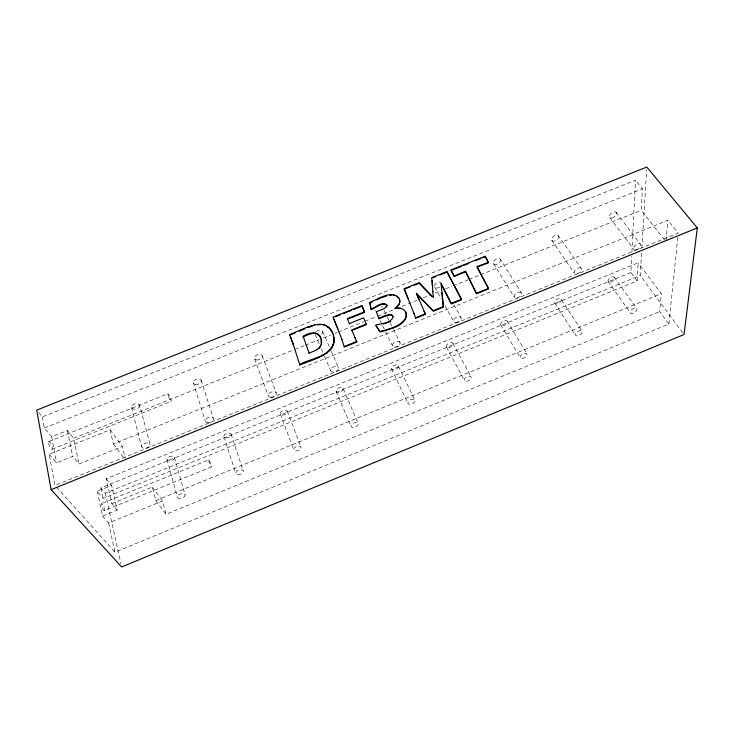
<?xml version="1.0" encoding="UTF-8"?>
<svg xmlns="http://www.w3.org/2000/svg" width="734" height="734" viewBox="0 0 734 734"><rect width="100%" height="100%" fill="white"/><g stroke="black" fill="none" stroke-linecap="round" stroke-linejoin="round"><path stroke-width="0.55" stroke-dasharray="3.67 2.75" d="M97.237 491.248L102.576 516.048L117.201 510.075L111.596 485.413L97.237 491.248L103.228 498.414L637.14 280.929L630.928 272.498L631.717 256.533M631.937 251.982L635.479 180.169L42.306 416.921L38.801 412.673M637.14 280.929L638.176 262.836L106.237 478.761L111.807 503.579L117.201 510.075M664.554 239.825L641.204 210.263L642.443 188.794L635.479 180.169M682.684 332.713L640.204 275.525L641.599 252.689M641.874 248.12L646.682 169.334M56.472 487.101L114.99 552.17L668.876 324.024L659.719 311.592L661.316 293.71L638.176 262.836M666.068 240.495L667.867 220.292L113.394 443.978L110.045 429.785L49.196 454.254L54.958 485.413L678.216 233.109L667.867 220.292M668.876 324.024L677.987 235.385M104.237 510.653A3.817 0.908 68.2 0 0 103.072 505.295A3.817 0.908 68.2 0 0 101.402 505.341A3.817 0.908 68.2 0 0 104.237 510.653L211.447 466.879L210.63 463.521L208.713 459.86L101.576 503.533M208.713 459.86L209.529 463.209L211.447 466.879M111.807 503.579L152.305 487.055L155.792 500.57L166.067 514.286L659.719 311.592M155.792 500.57L661.316 293.71M102.576 516.048L108.614 523.03L162.563 500.946L166.067 514.286M630.928 272.498L100.925 487.917L105.311 493.22L640.204 275.525M49.196 454.254L56.619 462.842L72.666 456.374L78.969 463.971L122.339 446.446L125.22 458.3M42.306 416.921L44.361 428.05L51.692 436.813L67.427 430.509L73.666 438.262L78.969 463.971M48.728 441.547L167.884 393.736M73.666 438.262L293.664 349.879M294.729 349.457L304.298 345.613M305.362 345.182L319.18 339.631M323.428 337.924L330.869 334.933M335.117 333.227L337.245 332.374M338.31 331.952L363.816 321.703M364.881 321.272L376.57 316.574M377.634 316.152L393.571 309.748M402.076 306.326L416.958 300.353M423.334 297.793L429.711 295.224M435.023 293.095L440.336 290.958M445.648 288.82L452.025 286.26M453.089 285.838L467.971 279.856M469.035 279.434L479.66 275.158M480.724 274.736L641.204 210.263M52.206 449.226L171.178 401.406M44.361 428.05L642.443 188.794M106.237 478.761L111.596 485.413M616.092 212.319L640.424 244.156M609.798 217.576L633.882 249.487M113.394 443.978L124.367 458.631M110.045 429.785L122.339 446.446M152.305 487.055L162.563 500.946M614.22 277.177L636.947 308.812A3.872 2.018 -33.7 0 1 632.598 313.39A3.872 2.018 -33.7 0 1 631.304 310.087A3.872 2.018 -33.7 0 1 636.947 308.812M608.082 281.452L630.295 312.721M558.702 235.999A4.074 2.45 -34.8 0 1 554.39 241.091A4.074 2.45 -34.8 0 1 552.592 237.201A4.074 2.45 -34.8 0 1 558.702 235.999L581.401 268.681A4.193 2.395 -34 0 1 576.869 273.81A4.193 2.395 -34 0 1 575.153 269.984A4.193 2.395 -34 0 1 581.401 268.681M551.757 240.211L574.217 272.984M561.125 299.325A3.743 2.11 -32.6 0 1 557.124 303.821A3.743 2.11 -32.6 0 1 555.473 300.545A3.743 2.11 -32.6 0 1 561.125 299.325L582.145 331.263A3.844 2.055 -32 0 1 577.961 335.777A3.844 2.055 -32 0 1 576.374 332.585A3.844 2.055 -32 0 1 582.145 331.263M554.702 303.151L575.511 335.163M500.432 259.377A4.046 2.505 -32.3 0 1 496.312 264.405A4.046 2.505 -32.3 0 1 494.184 260.625A4.046 2.505 -32.3 0 1 500.432 259.377L521.461 292.93A4.165 2.45 -31.8 0 1 517.14 297.995A4.165 2.45 -31.8 0 1 515.066 294.288A4.165 2.45 -31.8 0 1 521.461 292.93M493.523 263.579L514.323 297.224M507.249 321.217L526.847 353.907M500.854 325.034L520.25 357.807M453.768 304.619L460.943 317.409M434.739 287.168L441.281 299.004M445.107 305.913L453.841 321.694M452.906 343.292L471.054 376.762M446.529 347.118L464.484 380.652M384.047 310.418L386.561 315.464M387.057 316.473L389.571 321.52M390.075 322.529L393.094 328.584M393.598 329.594L400.131 342.723A4.156 2.523 -26.3 0 1 394.929 347.182A4.156 2.523 -26.3 0 1 393.819 342.888A4.156 2.523 -26.3 0 1 400.131 342.723M380.047 320.51L382.029 324.556M382.533 325.575L385.011 330.63M385.506 331.649L392.461 345.824M398.342 366.082A3.725 2.202 -25.8 0 1 393.681 370.037A3.725 2.202 -25.8 0 1 392.681 366.303A3.725 2.202 -25.8 0 1 398.342 366.082L415.022 400.314A3.835 2.147 -25.8 0 1 410.187 404.306A3.835 2.147 -25.8 0 1 409.242 400.654A3.835 2.147 -25.8 0 1 415.022 400.314M391.461 368.881L407.948 403.214M322.648 331.419L329.428 346.953M331.236 351.091L338.475 367.661A4.184 2.551 -23.3 0 1 333.401 372.083A4.184 2.551 -23.3 0 1 331.924 367.918A4.184 2.551 -23.3 0 1 338.475 367.661M343.081 388.543A3.753 2.22 -23.3 0 1 338.521 392.461A3.753 2.22 -23.3 0 1 337.227 388.827A3.753 2.22 -23.3 0 1 343.081 388.543L358.256 423.573A3.853 2.165 -23.4 0 1 353.531 427.518A3.853 2.165 -23.4 0 1 352.283 423.977A3.853 2.165 -23.4 0 1 358.256 423.573M315.115 334.438L319.134 343.787M321.364 348.98L324.043 355.219M324.483 356.256L330.731 370.798M336.144 391.36L351.127 426.491M287.333 411.196L300.986 447.034M262.176 355.678L276.213 392.855M280.333 414.04L293.793 449.979M254.579 358.724L268.387 396.021M231.091 434.051L243.193 470.705M224.026 436.923L235.926 473.678M201.134 380.166L213.337 418.288M193.253 382.597L205.226 420.857M174.554 457.658A3.89 2.23 -16.1 0 1 169.15 460.924A3.89 2.23 -16.1 0 1 168.618 457.08A3.89 2.23 -16.1 0 1 174.554 457.658L185.069 495.129A4 2.174 -16.7 0 1 179.509 498.459A4 2.174 -16.7 0 1 179.004 494.698A4 2.174 -16.7 0 1 185.069 495.129M167.003 459.466L177.316 497.074M139.754 405.535A4.239 2.606 -14.1 0 1 133.937 409.132A4.239 2.606 -14.1 0 1 133.166 404.673A4.239 2.606 -14.1 0 1 139.754 405.535L150.085 444.602A4.367 2.551 -14.9 0 1 144.075 448.272A4.367 2.551 -14.9 0 1 143.341 443.905A4.367 2.551 -14.9 0 1 150.085 444.602M131.487 407.37L141.579 446.602M105.311 493.22L120.89 563.602M100.925 487.917L103.228 498.414M108.614 523.03L114.99 552.17M67.427 430.509L72.666 456.374M51.692 436.813L56.619 462.842M439.602 287.178A4.028 2.551 -29.5 0 1 434.867 287.333A4.028 2.551 -29.5 0 1 436.17 283.342A4.028 2.551 -29.5 0 1 441.125 282.489M375.386 310.977A4.037 2.578 -26.4 0 1 375.083 310.381M381.698 306.326A4.037 2.578 -26.4 0 1 382.533 307.39M316.226 331.557A4.055 2.606 -23.2 0 1 322.015 330.584A4.055 2.606 -23.2 0 1 320.712 334.897M610.385 282.177A3.771 2.074 -34.4 0 0 614.532 277.617A3.771 2.074 -34.4 0 0 609.009 278.801A3.771 2.074 -34.4 0 0 610.385 282.177M611.936 217.989A4.11 2.395 -36.8 0 0 616.432 212.842A4.11 2.395 -36.8 0 0 610.459 213.998A4.11 2.395 -36.8 0 0 611.936 217.989M502.57 325.768A3.725 2.147 -30.5 0 0 507.433 321.749A3.725 2.147 -30.5 0 0 502.139 321.841A3.725 2.147 -30.5 0 0 502.57 325.768M448.364 347.806A3.725 2.184 -28.2 0 0 453.126 343.824A3.725 2.184 -28.2 0 0 447.648 343.98A3.725 2.184 -28.2 0 0 448.364 347.806M282.003 415.049A3.78 2.23 -20.7 0 0 287.453 411.765A3.78 2.23 -20.7 0 0 282.03 411.012A3.78 2.23 -20.7 0 0 282.003 415.049M256.45 359.954A4.101 2.615 -19.9 0 0 262.332 356.348A4.101 2.615 -19.9 0 0 256.349 355.284A4.101 2.615 -19.9 0 0 256.45 359.954M225.833 437.886A3.826 2.23 -18.3 0 0 231.256 434.611A3.826 2.23 -18.3 0 0 225.577 433.941A3.826 2.23 -18.3 0 0 225.833 437.886M195.492 384.423A4.156 2.615 -16.8 0 0 201.336 380.818A4.156 2.615 -16.8 0 0 195.051 379.863A4.156 2.615 -16.8 0 0 195.492 384.423M521.975 358.495A3.835 2.092 -30.1 0 0 527.012 354.439A3.835 2.092 -30.1 0 0 521.635 354.632A3.835 2.092 -30.1 0 0 521.975 358.495M466.329 381.295A3.826 2.119 -28 0 0 471.265 377.276A3.826 2.119 -28 0 0 465.695 377.542A3.826 2.119 -28 0 0 466.329 381.295M455.86 322.52A4.156 2.496 -29.2 0 0 461.191 318.015A4.156 2.496 -29.2 0 0 455.108 318.106A4.156 2.496 -29.2 0 0 455.86 322.52M636.039 249.863A4.239 2.34 -36 0 0 640.754 244.67A4.239 2.34 -36 0 0 634.653 245.918A4.239 2.34 -36 0 0 636.039 249.863M270.286 397.195A4.22 2.56 -20.4 0 0 276.36 393.507A4.22 2.56 -20.4 0 0 270.259 392.58A4.22 2.56 -20.4 0 0 270.286 397.195M237.761 474.595A3.936 2.174 -18.8 0 0 243.349 471.256A3.936 2.174 -18.8 0 0 237.559 470.723A3.936 2.174 -18.8 0 0 237.761 474.595M295.481 450.933A3.89 2.174 -21.1 0 0 301.096 447.593A3.89 2.174 -21.1 0 0 295.582 446.969A3.89 2.174 -21.1 0 0 295.481 450.933M207.493 422.61A4.285 2.56 -17.5 0 0 213.53 418.93A4.285 2.56 -17.5 0 0 207.116 418.114A4.285 2.56 -17.5 0 0 207.493 422.61M48.618 443.235A4.23 1.11 67 0 0 51.921 449.3A4.23 1.11 67 0 0 50.848 443.63A4.23 1.11 67 0 0 48.618 443.235M168.114 395.277A4.193 0.56 67.5 0 0 171.031 401.434A4.193 0.56 67.5 0 0 169.453 396.021A4.193 0.56 67.5 0 0 168.114 395.277"/><path stroke-width="1.1" d="M333.777 342.145L333.364 334.933C338.869 354.449 312.445 359.357 299.83 364.991L299.628 364.486C310.987 358.201 330.071 357.082 333.777 342.145L333.952 342.659M321.308 344.173L321.299 339.732L321.492 344.677L321.308 344.173C319.74 349.549 313.73 351.247 309.069 353.045L309.271 353.549L303.142 336.255C308.473 333.062 318.198 330.061 320.813 338.135L319.327 335.429M697.3 227.935L684.033 334.53L121.633 566.951L51.114 489.661L36.7 410.132L646.819 167.049L697.3 227.935L51.114 489.661M386.873 305.564L384.579 308.427L376.34 311.702L378.964 318.813L387.231 315.427L389.938 314.969L391.818 315.299L392.956 316.418M386.735 307.051L386.699 304.711C381.909 301.142 375.524 307.574 371.019 309.179L369.743 302.436C378.203 299.344 391.323 289.269 399.057 298.261A9.487 7.239 -14.7 0 1 398.443 304.793L394.764 308.564C400.874 305.683 409.168 311.51 405.618 318.235C400.012 326.758 388.956 328.96 379.799 331.493L375.771 324.978C381.616 323.538 389.855 323.483 393.048 317.483L392.818 315.895L391.681 314.776L389.791 314.446L383.487 316.134L378.817 318.29M395.626 308.445L398.58 305.326A9.487 7.23 -14.7 0 0 399.195 298.784M387.827 322.584L390.479 321.235M372.624 301.637L369.899 302.968L370.22 304.436M319.519 335.943C315.207 330.786 308.161 334.621 303.344 336.759L303.142 336.255M376.358 299.876L380.432 298.123M294.362 333.273L289.719 335.071L289.517 334.566C302.647 330.117 326.96 313.51 333.539 335.447M299.206 331.273L301.16 330.456L300.958 329.942M302.133 330.052L305.05 328.832M351.935 330.447L366.468 324.602L363.679 317.813L349.356 323.566M415.499 317.785L425.344 313.822L424.013 311.124M344.163 346.54L356.724 341.475L356.293 340.53M347.531 319.162L364.605 312.39L362.101 306.087L353.705 309.482M414.15 285.278L419.27 283.196L421.261 285.535M439.73 275.048L447.006 272.085L461.622 299.766L451.346 303.913L441.134 283.856M482.669 257.827L485.257 256.772L488.532 262.809L477.072 267.139L488.587 288.902L476.504 293.765L465.567 271.754L454.245 276.562L451.089 270.451L461.512 266.304M348.457 311.601L351.604 310.326M475.403 260.744L480.889 258.542M463.604 265.479L468.815 263.405M335.199 316.868L340.301 314.84M343.356 313.62L347.439 312.005M432.803 277.782L435.776 276.608M410.141 286.884L404.25 289.205L408.278 298.802M366.312 324.089L351.769 329.933L355.164 338.172M312.675 326.015L307.977 327.621L307.785 327.107M381.478 297.765L386.735 295.976M383.451 323.969L386.735 322.932M389.708 295.334L391.488 295.196M397.874 308.555L400.259 308.601M393.158 295.215L394.708 295.38M324.685 325.501L322.85 324.465M332.493 332.539L332.667 333.053L329.731 328.713L325.336 325.254M396.608 296.105L398.103 297.261M422.032 286.288L432.124 296.545M386.846 305.243C382.056 301.674 375.67 308.096 371.165 309.711L370.413 305.491M375.918 325.492L379.946 332.016C389.13 329.291 408.911 325.703 405.774 312.234M354.999 337.658L356.889 341.989L344.338 347.054L341.833 339.236M334.007 319.418L342.007 339.75M337.888 328.942L332.988 317.152L361.945 305.564L364.449 311.867L347.365 318.639L349.522 324.079M289.517 334.566L293.517 345.108L290.508 337.016L290.719 337.521M304.812 362.321L305.014 362.825M295.096 332.401L295.297 332.915M418.83 299.646L416.536 293.784L433.234 311.216L443.4 307.115L441.033 283.324L451.254 303.371L461.53 299.233L446.914 271.543L431.702 277.626L432.454 285.765M414.114 313.831L404.122 288.673L419.16 282.654L433.537 297.683L432.73 291.343M303.408 336.989L303.601 337.502M307.785 334.245L307.977 334.759M316.207 357.807L316.4 358.311M317.253 349.43L317.446 349.934M310.886 333.199L311.078 333.704M313.427 332.768L313.62 333.282M319.088 347.98L319.281 348.485L320.464 346.2M315.602 332.979L315.794 333.493M322.978 354.77L323.162 355.284M314.363 324.859L314.556 325.373M317.611 333.878L317.804 334.392M321.556 341.961L321.749 342.475M317.262 324.29L317.446 324.804L320.308 324.667L320.125 324.153M326.997 352.412L327.18 352.926M329.639 350.081L329.823 350.586M331.144 348.274L331.328 348.778M332.337 346.365L332.52 346.879M327.575 326.502L327.749 327.015M333.218 344.338L333.392 344.852M333.998 339.824L334.181 340.337M329.557 328.199L329.731 328.713M333.86 337.392L334.043 337.906M331.217 330.245L331.392 330.759M293.316 344.604L299.83 364.991M413.985 313.299L415.618 318.308L425.454 314.345L416.417 293.242L433.124 310.684L443.299 306.583L442.033 292.903M320.63 337.622L321.492 340.246M432.84 291.884L432.133 280.746M465.484 271.213L454.144 276.021L450.988 269.91L485.183 256.221L488.468 262.258L476.999 266.589L488.514 288.352L476.43 293.224L465.484 271.213"/></g></svg>
